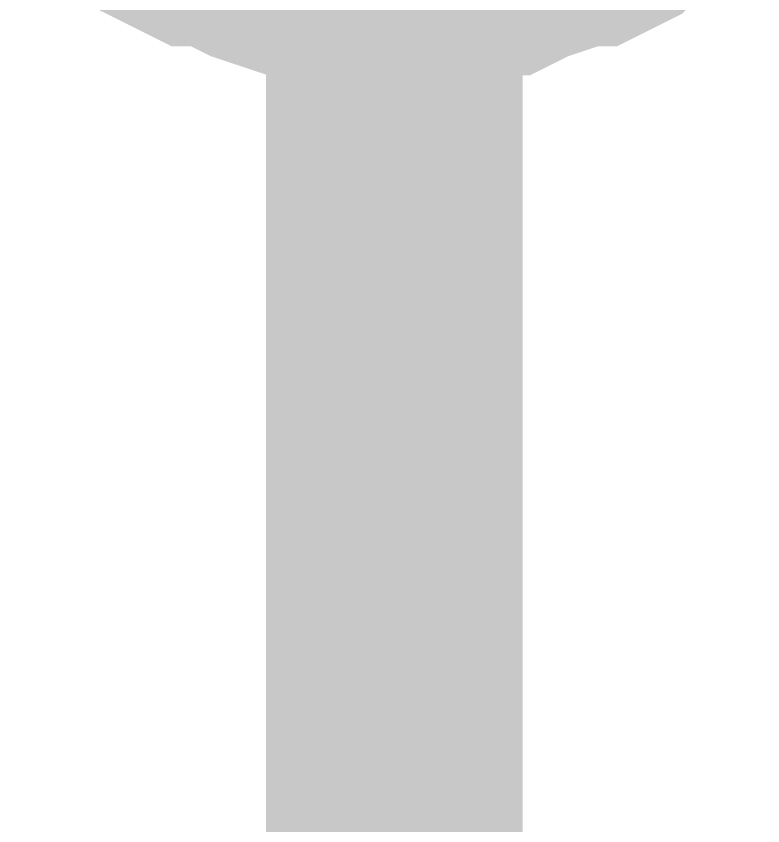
# Model space of a CAD drawing. Header units: inches. Extents: x 0 to 432, y 0 to 280.
# Drawn here: x 311.986 to 312.859, y 164.839 to 165.785 of the extents above; entities that cross this region are included whole.
import ezdxf

# ---------------------------------------------------------------- set-up
doc = ezdxf.new("R2010")
doc.units = ezdxf.units.IN
doc.layers.add('Sheet', color=255, linetype='Continuous')

msp = doc.modelspace()

# ---------------------------------------------------------------- linework, layer by layer
at = {"layer": 'Sheet'}
for points in [[(312.42832, 155.69138, 0.29972, 0.29972, 0), (312.42832, 166.35979, 0.29972, 0.29972, 0)], [(312.42832, 165.85445, 0.29972, 0.29972, 0), (312.40586, 165.85445, 0.29972, 0.29972, 0), (312.37217, 165.85445, 0.29972, 0.29972, 0), (312.34971, 165.86568, 0.29972, 0.29972, 0), (312.32725, 165.86568, 0.29972, 0.29972, 0), (312.30479, 165.86568, 0.29972, 0.29972, 0), (312.27109, 165.87691, 0.29972, 0.29972, 0), (312.24863, 165.88814, 0.29972, 0.29972, 0), (312.22617, 165.89936, 0.29972, 0.29972, 0), (312.20371, 165.89936, 0.29972, 0.29972, 0), (312.18125, 165.91059, 0.29972, 0.29972, 0), (312.15879, 165.92182, 0.29972, 0.29972, 0), (312.13632, 165.94428, 0.29972, 0.29972, 0)], [(312.42832, 165.85445, 0.29972, 0.29972, 0), (312.40586, 165.85445, 0.29972, 0.29972, 0), (312.37217, 165.85445, 0.29972, 0.29972, 0), (312.34971, 165.86568, 0.29972, 0.29972, 0), (312.32725, 165.86568, 0.29972, 0.29972, 0), (312.30479, 165.86568, 0.29972, 0.29972, 0), (312.27109, 165.87691, 0.29972, 0.29972, 0), (312.24863, 165.88814, 0.29972, 0.29972, 0), (312.22617, 165.89936, 0.29972, 0.29972, 0), (312.20371, 165.89936, 0.29972, 0.29972, 0), (312.18125, 165.91059, 0.29972, 0.29972, 0), (312.15879, 165.92182, 0.29972, 0.29972, 0), (312.13632, 165.94428, 0.29972, 0.29972, 0)], [(312.42832, 165.85445, 0.29972, 0.29972, 0), (312.40586, 165.85445, 0.29972, 0.29972, 0), (312.37217, 165.85445, 0.29972, 0.29972, 0), (312.34971, 165.86568, 0.29972, 0.29972, 0), (312.32725, 165.86568, 0.29972, 0.29972, 0), (312.30479, 165.86568, 0.29972, 0.29972, 0), (312.27109, 165.87691, 0.29972, 0.29972, 0), (312.24863, 165.88814, 0.29972, 0.29972, 0), (312.22617, 165.89936, 0.29972, 0.29972, 0), (312.20371, 165.89936, 0.29972, 0.29972, 0), (312.18125, 165.91059, 0.29972, 0.29972, 0), (312.15879, 165.92182, 0.29972, 0.29972, 0), (312.13632, 165.94428, 0.29972, 0.29972, 0)], [(312.42832, 165.85445, 0.29972, 0.29972, 0), (312.40586, 165.85445, 0.29972, 0.29972, 0), (312.37217, 165.85445, 0.29972, 0.29972, 0), (312.34971, 165.86568, 0.29972, 0.29972, 0), (312.32725, 165.86568, 0.29972, 0.29972, 0), (312.30479, 165.86568, 0.29972, 0.29972, 0), (312.27109, 165.87691, 0.29972, 0.29972, 0), (312.24863, 165.88814, 0.29972, 0.29972, 0), (312.22617, 165.89936, 0.29972, 0.29972, 0), (312.20371, 165.89936, 0.29972, 0.29972, 0), (312.18125, 165.91059, 0.29972, 0.29972, 0), (312.15879, 165.92182, 0.29972, 0.29972, 0), (312.13632, 165.94428, 0.29972, 0.29972, 0)], [(312.42832, 165.85445, 0.29972, 0.29972, 0), (312.40586, 165.85445, 0.29972, 0.29972, 0), (312.37217, 165.85445, 0.29972, 0.29972, 0), (312.34971, 165.86568, 0.29972, 0.29972, 0), (312.32725, 165.86568, 0.29972, 0.29972, 0), (312.30479, 165.86568, 0.29972, 0.29972, 0), (312.27109, 165.87691, 0.29972, 0.29972, 0), (312.24863, 165.88814, 0.29972, 0.29972, 0), (312.22617, 165.89936, 0.29972, 0.29972, 0), (312.20371, 165.89936, 0.29972, 0.29972, 0), (312.18125, 165.91059, 0.29972, 0.29972, 0), (312.15879, 165.92182, 0.29972, 0.29972, 0), (312.13632, 165.94428, 0.29972, 0.29972, 0)], [(312.42832, 165.85445, 0.29972, 0.29972, 0), (312.40586, 165.85445, 0.29972, 0.29972, 0), (312.37217, 165.85445, 0.29972, 0.29972, 0), (312.34971, 165.86568, 0.29972, 0.29972, 0), (312.32725, 165.86568, 0.29972, 0.29972, 0), (312.30479, 165.86568, 0.29972, 0.29972, 0), (312.27109, 165.87691, 0.29972, 0.29972, 0), (312.24863, 165.88814, 0.29972, 0.29972, 0), (312.22617, 165.89936, 0.29972, 0.29972, 0), (312.20371, 165.89936, 0.29972, 0.29972, 0), (312.18125, 165.91059, 0.29972, 0.29972, 0), (312.15879, 165.92182, 0.29972, 0.29972, 0), (312.13632, 165.94428, 0.29972, 0.29972, 0)], [(312.70909, 165.94428, 0.29972, 0.29972, 0), (312.68663, 165.92182, 0.29972, 0.29972, 0), (312.6754, 165.91059, 0.29972, 0.29972, 0), (312.65294, 165.89936, 0.29972, 0.29972, 0), (312.63048, 165.89936, 0.29972, 0.29972, 0), (312.60802, 165.88814, 0.29972, 0.29972, 0), (312.57432, 165.87691, 0.29972, 0.29972, 0), (312.55186, 165.86568, 0.29972, 0.29972, 0), (312.5294, 165.86568, 0.29972, 0.29972, 0), (312.50694, 165.86568, 0.29972, 0.29972, 0), (312.48448, 165.85445, 0.29972, 0.29972, 0), (312.45079, 165.85445, 0.29972, 0.29972, 0), (312.42832, 165.85445, 0.29972, 0.29972, 0)], [(312.70909, 165.94428, 0.29972, 0.29972, 0), (312.68663, 165.92182, 0.29972, 0.29972, 0), (312.6754, 165.91059, 0.29972, 0.29972, 0), (312.65294, 165.89936, 0.29972, 0.29972, 0), (312.63048, 165.89936, 0.29972, 0.29972, 0), (312.60802, 165.88814, 0.29972, 0.29972, 0), (312.57432, 165.87691, 0.29972, 0.29972, 0), (312.55186, 165.86568, 0.29972, 0.29972, 0), (312.5294, 165.86568, 0.29972, 0.29972, 0), (312.50694, 165.86568, 0.29972, 0.29972, 0), (312.48448, 165.85445, 0.29972, 0.29972, 0), (312.45079, 165.85445, 0.29972, 0.29972, 0), (312.42832, 165.85445, 0.29972, 0.29972, 0)], [(312.70909, 165.94428, 0.29972, 0.29972, 0), (312.68663, 165.92182, 0.29972, 0.29972, 0), (312.6754, 165.91059, 0.29972, 0.29972, 0), (312.65294, 165.89936, 0.29972, 0.29972, 0), (312.63048, 165.89936, 0.29972, 0.29972, 0), (312.60802, 165.88814, 0.29972, 0.29972, 0), (312.57432, 165.87691, 0.29972, 0.29972, 0), (312.55186, 165.86568, 0.29972, 0.29972, 0), (312.5294, 165.86568, 0.29972, 0.29972, 0), (312.50694, 165.86568, 0.29972, 0.29972, 0), (312.48448, 165.85445, 0.29972, 0.29972, 0), (312.45079, 165.85445, 0.29972, 0.29972, 0), (312.42832, 165.85445, 0.29972, 0.29972, 0)], [(312.70909, 165.94428, 0.29972, 0.29972, 0), (312.68663, 165.92182, 0.29972, 0.29972, 0), (312.6754, 165.91059, 0.29972, 0.29972, 0), (312.65294, 165.89936, 0.29972, 0.29972, 0), (312.63048, 165.89936, 0.29972, 0.29972, 0), (312.60802, 165.88814, 0.29972, 0.29972, 0), (312.57432, 165.87691, 0.29972, 0.29972, 0), (312.55186, 165.86568, 0.29972, 0.29972, 0), (312.5294, 165.86568, 0.29972, 0.29972, 0), (312.50694, 165.86568, 0.29972, 0.29972, 0), (312.48448, 165.85445, 0.29972, 0.29972, 0), (312.45079, 165.85445, 0.29972, 0.29972, 0), (312.42832, 165.85445, 0.29972, 0.29972, 0)], [(312.70909, 165.94428, 0.29972, 0.29972, 0), (312.68663, 165.92182, 0.29972, 0.29972, 0), (312.6754, 165.91059, 0.29972, 0.29972, 0), (312.65294, 165.89936, 0.29972, 0.29972, 0), (312.63048, 165.89936, 0.29972, 0.29972, 0), (312.60802, 165.88814, 0.29972, 0.29972, 0), (312.57432, 165.87691, 0.29972, 0.29972, 0), (312.55186, 165.86568, 0.29972, 0.29972, 0), (312.5294, 165.86568, 0.29972, 0.29972, 0), (312.50694, 165.86568, 0.29972, 0.29972, 0), (312.48448, 165.85445, 0.29972, 0.29972, 0), (312.45079, 165.85445, 0.29972, 0.29972, 0), (312.42832, 165.85445, 0.29972, 0.29972, 0)], [(312.70909, 165.94428, 0.29972, 0.29972, 0), (312.68663, 165.92182, 0.29972, 0.29972, 0), (312.6754, 165.91059, 0.29972, 0.29972, 0), (312.65294, 165.89936, 0.29972, 0.29972, 0), (312.63048, 165.89936, 0.29972, 0.29972, 0), (312.60802, 165.88814, 0.29972, 0.29972, 0), (312.57432, 165.87691, 0.29972, 0.29972, 0), (312.55186, 165.86568, 0.29972, 0.29972, 0), (312.5294, 165.86568, 0.29972, 0.29972, 0), (312.50694, 165.86568, 0.29972, 0.29972, 0), (312.48448, 165.85445, 0.29972, 0.29972, 0), (312.45079, 165.85445, 0.29972, 0.29972, 0), (312.42832, 165.85445, 0.29972, 0.29972, 0)]]:
    msp.add_lwpolyline(points, format="xyseb", dxfattribs=at)

doc.saveas('drawing.dxf')
